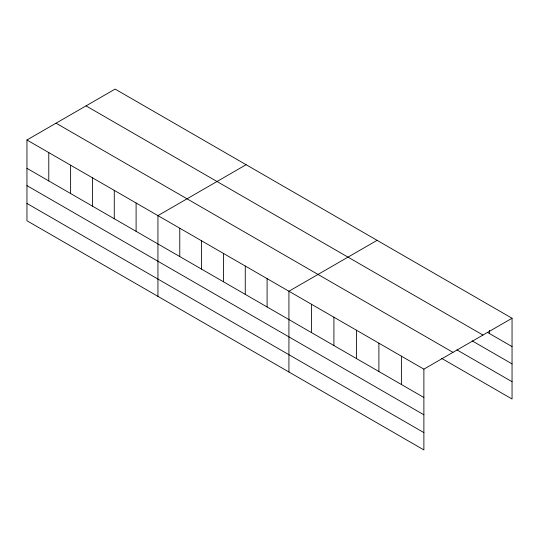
<?xml version="1.0" encoding="UTF-8"?>
<svg xmlns="http://www.w3.org/2000/svg" width="539" height="539" viewBox="0 0 539 539"><rect width="100%" height="100%" fill="white"/><g stroke="black" fill="none" stroke-linecap="round" stroke-linejoin="round"><path stroke-width="0.81" d="M423.883 414.794L423.883 369.154L26.95 139.985L26.95 220.747L423.883 449.917L423.883 414.794L26.95 185.625M441.67 358.381L512.05 399.015L512.05 318.253L115.117 89.083L26.95 139.985M246.107 164.712L157.94 215.613L157.94 296.376M377.091 240.333L288.924 291.235L288.924 371.998M423.883 369.154L512.05 318.253M487.377 332.347L512.05 346.59M86.024 105.88L482.957 335.049M472.144 340.85L512.05 363.892M456.904 349.878L512.05 381.713M56.043 123.188L452.976 352.358M26.95 168.323L423.883 397.492M26.95 203.452L423.883 432.615M489.56 330.272L489.56 333.607M401.393 356.164L401.393 384.509M378.897 343.181L378.897 371.519M356.407 330.191L356.407 358.536M333.911 317.208L333.911 345.546M311.421 304.225L311.421 332.563M267.095 278.629L267.095 306.974M245.265 266.03L245.265 294.368M223.429 253.424L223.429 281.762M201.599 240.818L201.599 269.156M179.77 228.213L179.77 256.557M136.104 203.008L136.104 231.346M114.275 190.402L114.275 218.74M92.445 177.796L92.445 206.141M70.616 165.197L70.616 193.535M48.779 152.591L48.779 180.929"/></g></svg>
